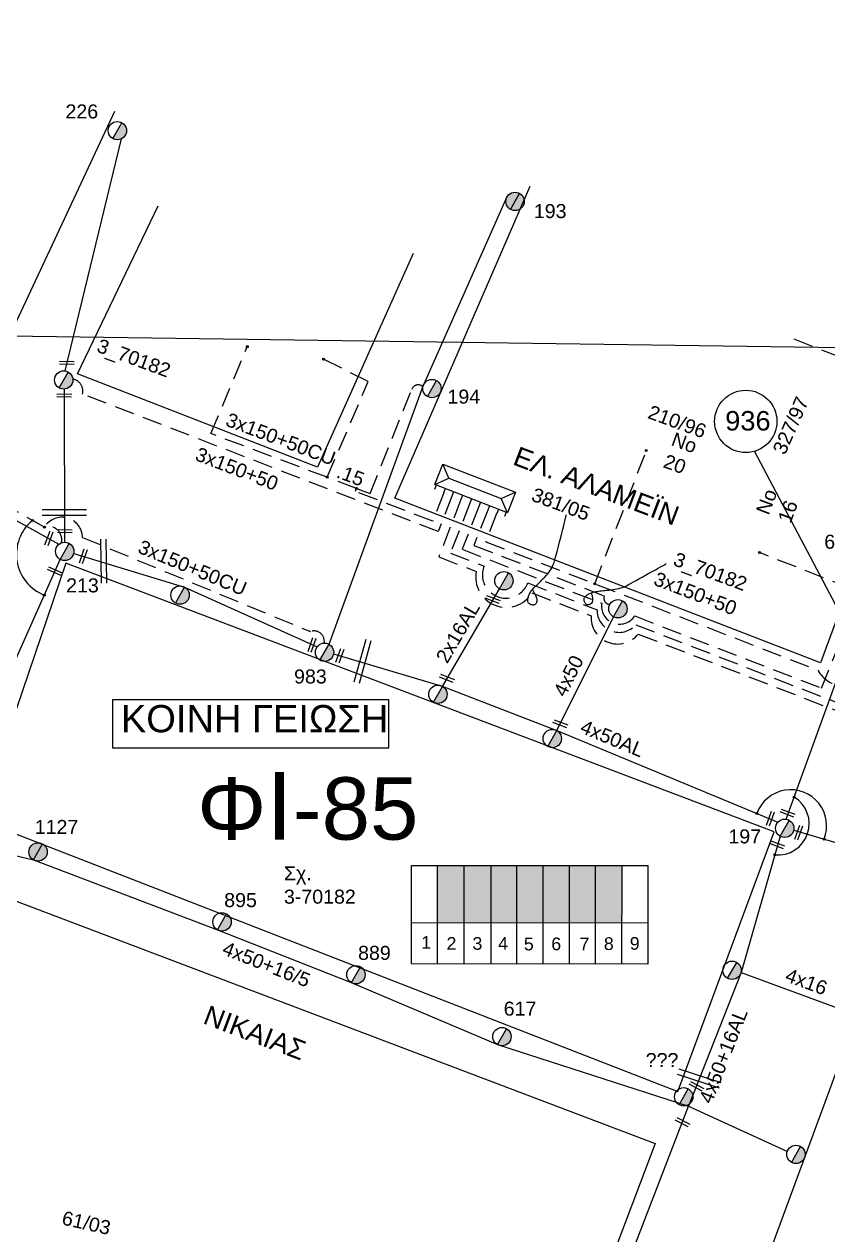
# Model space of a CAD drawing. Header units: millimetres. Extents: x 1421 to 7616, y 908 to 2861.
# Drawn here: x 6836.7 to 6939.9, y 2288.3 to 2443.8 of the extents above; entities that cross this region are included whole.
import ezdxf
from ezdxf.enums import TextEntityAlignment as Align

# ---------------------------------------------------------------- set-up
doc = ezdxf.new("R2010")
doc.units = ezdxf.units.MM
doc.linetypes.add('DASHED', pattern=[19.05, 12.7, -6.35])
for name, color, linetype, lineweight in [('2x16AL', 7, 'Continuous', 30), ('3x150+50', 7, 'Continuous', 30), ('3x150+50 XLPE', 7, 'SYN_LINE', 30), ('3x150+70', 7, 'Continuous', 30), ('3x65+38+23_5', 7, 'Continuous', 30), ('4x13', 7, 'Continuous', 30), ('4x16', 7, 'Continuous', 30), ('4x50', 7, 'Continuous', 30), ('4x50+16', 7, 'Continuous', 30), ('4x50+16_5', 7, 'Continuous', 30), ('Άγνωστα', 7, 'Continuous', 30), ('Γυμνά εναέρια ΧΤ (3Φ) 4x50AL', 7, 'Continuous', 30), ('Γυμνά εναέρια ΧΤ και ΦΟΠ (3Φ)   4x50+16AL', 7, 'Continuous', 30), ('Καλώδια ΧΤ   3x150+50CU', 7, 'DASHED', 30), ('Καλώδια ΧΤ   3x150AL+50CU', 7, 'DASHED', 30), ('Συνεστραμμένα ΧΤ   3x70+54.6+25 AL', 7, 'SYN_LINE', 30), ('Υπόγεια Καλώδια Δικτύου ΧΤ   .15', 7, 'DASHED', 30)]:
    doc.layers.add(name, color=color, linetype=linetype, lineweight=lineweight)
for name, color, linetype in [('Pillar OTE', 7, 'Continuous'), ('TEXT ΚΑΛΩΔΙΩΝ', 7, 'Continuous'), ('ΑΓΝΩΣΤΟ ΕΝΑΕΡΙΟ ΚΑΛΩΔΙΟ', 7, 'Continuous'), ('ΑΓΝΩΣΤΟ ΥΠΟΓΕΙΟ ΚΑΛΩΔΙΟ', 7, 'DASHED'), ('Επιγραφές - Σχήματα', 7, 'Continuous'), ('Μηχανική τομή', 7, 'Continuous'), ('Στύλος Ξύλινος', 7, 'Continuous'), ('Στύλος Ξύλινος @ 1', 7, 'Continuous'), ('Στύλος ΦΜ', 7, 'Continuous'), ('Στύλος ΦΜ @ 1', 7, 'Continuous'), ('Συνδέσεις', 7, 'Continuous'), ('Τομή', 7, 'Continuous'), ('Υποσταθμός πόλεως', 7, 'Continuous'), ('Υπόβαθρο ΔΕΗ', 7, 'Continuous')]:
    doc.layers.add(name, color=color, linetype=linetype)
doc.styles.add('arial', font='ARIAL.TTF')
doc.styles.get("Standard").update_dxf_attribs({"font": 'ARIAL.TTF', "height": 1.8})
doc.linetypes.add('SYN_LINE', pattern='A,0.5,-0.0001,["/\\/\\/\\/",Standard,S=0.1,R=0,X=0,Y=-0.05],-0.25', length=0.7501)

# ---------------------------------------------------------------- blocks, each defined once
blk = doc.blocks.new('ΥΠΑΡΧΩΝ ΤΣΙΜΕΝΤΕΝΙΟΣ ΣΤΥΛΟΣ')
at = {"layer": 'Στύλος ΦΜ'}
blk.add_hatch(color=7, dxfattribs=at).paths.add_polyline_path([(-1.29, -2.28, 0.574793), (2.62, 0, 0.268822), (1.3, 2.27)])
at = {"layer": 'Στύλος ΦΜ', "color": 7}
blk.add_line((-1.29, -2.28), (1.3, 2.27), dxfattribs=at)
blk.add_circle((0, 0), 2.62, dxfattribs=at)
at = {"layer": 'Στύλος ΦΜ', "flags": 4}
for tag, p in [('ΑΡΙΘΜΟΣ', (-4.68, 8.05)), ('ΤΥΠΟΣ', (-4.91, 3.03))]:
    blk.add_attdef(tag, p, '', height=4, dxfattribs=at)
blk = doc.blocks.new('ΥΠΑΡΧΩΝ ΞΥΛΙΝΟΣ ΣΤΥΛΟΣ')
at = {"layer": 'Στύλος Ξύλινος'}
h = blk.add_hatch(color=7, dxfattribs=at)
h.paths.add_polyline_path([(-2.62, 0, 0.270008), (-1.29, -2.28), (1.3, 2.27, 0.576266)])
h.paths.add_polyline_path([(-1.29, -2.28, 0.574793), (2.62, 0, 0.268822), (1.3, 2.27)])
at = {"layer": 'Στύλος Ξύλινος', "color": 7}
blk.add_line((-1.29, -2.28), (1.3, 2.27), dxfattribs=at)
blk.add_circle((0, 0), 2.62, dxfattribs=at)
at = {"layer": 'Στύλος Ξύλινος', "color": 1, "flags": 4}
for tag, p in [('ΑΡΙΘΜΟΣ', (-4.91, 8.6)), ('ΤΥΠΟΣ', (-4.85, 3.39))]:
    blk.add_attdef(tag, p, '', height=4, dxfattribs=at)
blk = doc.blocks.new('ΥΠΟΣΤΑΘΜΟΣ ΠΟΛΕΩΣ 9 ΑΝΑΧΩΡΗΣΕΩΝ')
at = {"layer": 'Υποσταθμός πόλεως', "ltscale": 40}
for p, q in [((-9.63, -2.82), (-9.63, -4)), ((-7.12, -2.82), (-7.12, -4)), ((-4.84, -2.82), (-4.84, -4)), ((-2.36, -2.82), (-2.36, -4)), ((0.09, -2.82), (0.09, -4)), ((2.55, -2.82), (2.55, -4)), ((5.02, -2.82), (5.02, -4)), ((7.48, -2.82), (7.48, -4)), ((9.61, -2.82), (9.61, -4))]:
    blk.add_line(p, q, dxfattribs=at)
blk.add_lwpolyline([(-10.02, 2.82), (10.02, 2.82), (10.02, -2.82), (-10.02, -2.82)], close=True, dxfattribs=at)
for points in [[(-7.21, 0), (-10.02, 2.82)], [(-10.02, -2.82), (-7.21, 0)], [(-7.21, 0), (7.21, 0)], [(7.21, 0), (10.02, 2.82)], [(10.02, -2.82), (7.21, 0)]]:
    blk.add_lwpolyline(points, dxfattribs=at)
at = {"layer": 'Υποσταθμός πόλεως', "linetype": 'SYN_LINE', "ltscale": 40, "flags": 1}
for tag, p in [('ΜΕΤΑΣΧΗΜΑΤΙΣΜΟΣ', (10.79, 1.71)), ('ΙΣΧΥΣ', (10.77, -1.08)), ('ΑΡΙΘΜΟΣ', (10.89, -3.8))]:
    blk.add_attdef(tag, p, '', height=1.8, dxfattribs=at)
blk = doc.blocks.new('_ΣΥΝΔΕΣΗ')
at = {"layer": 'Συνδέσεις', "linetype": 'SYN_LINE', "ltscale": 40}
blk.add_hatch(color=256, dxfattribs=at).paths.add_polyline_path([(0.5, -0.01, 1), (-0.5, -0.01, 1)])
at = {"layer": 'Συνδέσεις'}
blk.add_circle((0, -0.01), 0.5, dxfattribs=at)
blk = doc.blocks.new('ΜΗΧΑΝΙΚΗ ΤΟΜΗ')
at = {"layer": 'Μηχανική τομή', "ltscale": 40}
for p, q in [((-3.79, 1.21), (3.79, 1.21)), ((3.79, -0.34), (-3.79, -0.34))]:
    blk.add_line(p, q, dxfattribs=at)
blk = doc.blocks.new('ΤΟΜΗ')
at = {"layer": 'Τομή', "ltscale": 40}
for p, q in [((11.33, -0.65), (-11.4, -0.65)), ((11.33, -3.42), (-11.4, -3.42))]:
    blk.add_line(p, q, dxfattribs=at)

msp = doc.modelspace()

# ---------------------------------------------------------------- hatches: boundary and pattern name
at = {"layer": 'Καλώδια ΧΤ   3x150AL+50CU', "linetype": 'DASHED', "lineweight": -3, "ltscale": 0.2}
h = msp.add_hatch(color=6, dxfattribs=at)
h.dxf.hatch_style = 1
h.paths.add_polyline_path([(6893.19, 2335.76), (6889.75, 2335.76), (6889.75, 2328.4), (6893.19, 2328.4)])
h = msp.add_hatch(color=133, dxfattribs=at)
h.dxf.hatch_style = 1
h.paths.add_polyline_path([(6893.19, 2328.4), (6896.63, 2328.39), (6896.63, 2335.76), (6893.19, 2335.76)])
h = msp.add_hatch(color=30, dxfattribs=at)
h.dxf.hatch_style = 1
h.paths.add_polyline_path([(6899.93, 2335.76), (6896.63, 2335.76), (6896.63, 2328.39), (6899.93, 2328.39)])
h = msp.add_hatch(color=5, dxfattribs=at)
h.dxf.hatch_style = 1
h.paths.add_polyline_path([(6899.93, 2328.39), (6903.31, 2328.39), (6903.31, 2335.76), (6899.93, 2335.76)])
h = msp.add_hatch(color=62, dxfattribs=at)
h.dxf.hatch_style = 1
h.paths.add_polyline_path([(6903.31, 2328.39), (6906.71, 2328.38), (6906.71, 2335.76), (6903.31, 2335.76)])
h = msp.add_hatch(color=85, dxfattribs=at)
h.dxf.hatch_style = 1
h.paths.add_polyline_path([(6910.05, 2328.38), (6910.05, 2335.76), (6906.71, 2335.76), (6906.71, 2328.38)])
h = msp.add_hatch(color=2, dxfattribs=at)
h.dxf.hatch_style = 1
h.paths.add_polyline_path([(6913.44, 2335.76), (6910.05, 2335.76), (6910.05, 2328.38), (6913.44, 2328.38)])

# ---------------------------------------------------------------- linework, layer by layer
at = {"layer": '2x16AL', "color": 5, "lineweight": -3, "ltscale": 0.1}
msp.add_lwpolyline([(6890.38, 2358.75), (6897.69, 2371.28)], dxfattribs=at)
at = {"layer": '3x150+50', "color": 7, "linetype": 'DASHED', "lineweight": -3, "ltscale": 0.2}
msp.add_lwpolyline([(6935.51, 2403.37), (6952.99, 2396.58), (6951.46, 2392.14, 0.802332), (6950.41, 2390.83, -1.751033)], format="xyb", dxfattribs=at)
at = {"layer": '3x150+50', "color": 133, "linetype": 'DASHED', "lineweight": -3, "ltscale": 0.2}
msp.add_lwpolyline([(6891.6, 2383.18), (6889.84, 2378.62), (6844.16, 2396.29, 0.439609), (6842.92, 2398.21)], format="xyb", dxfattribs=at)
at = {"layer": '3x150+50', "color": 6, "linetype": 'DASHED', "lineweight": -3, "ltscale": 0.2}
msp.add_lwpolyline([(6895.05, 2381.84), (6892.92, 2376.36), (6910.84, 2369.43, 0.809507), (6915.07, 2367.79), (6939.06, 2358.51), (6944.31, 2371.58, 0.981391), (6946.61, 2374.93)], format="xyb", dxfattribs=at)
at = {"layer": '3x150+50', "color": 5, "linetype": 'DASHED', "lineweight": -3, "ltscale": 0.2}
msp.add_lwpolyline([(6896.2, 2381.4), (6894.43, 2376.85), (6911.17, 2370.37, 0.516507), (6911.87, 2369.27)], format="xyb", dxfattribs=at)
at = {"layer": '3x150+50', "color": 62, "linetype": 'DASHED', "lineweight": -3, "ltscale": 0.2}
msp.add_lwpolyline([(6897.34, 2380.95), (6895.94, 2377.33), (6938.58, 2360.84, 0.507164), (6945.48, 2360.12), (6946.08, 2361.89)], format="xyb", dxfattribs=at)
at = {"layer": '3x150+50 XLPE', "color": 2, "linetype": 'DASHED', "lineweight": -3, "ltscale": 0.2}
msp.add_lwpolyline([(6892.76, 2382.73), (6889.91, 2375.38), (6894.72, 2373.52, 0.831578), (6901.88, 2370.75), (6909.48, 2367.81, 0.735317), (6915.53, 2365.47), (6951.5, 2351.56), (6955.49, 2354.27), (6961.83, 2371.69, 0.802715), (6964.09, 2377.73), (6965.48, 2381.5, 0.927885), (6967.28, 2386.72), (6976.46, 2411.05), (6990.43, 2407.42)], format="xyb", dxfattribs=at)
at = {"layer": '3x150+50 XLPE', "color": 62, "linetype": 'DASHED', "lineweight": -3, "ltscale": 0.2}
msp.add_lwpolyline([(6909.95, 2371.92), (6916.56, 2389.02)], dxfattribs=at)
at = {"layer": '3x150+50 XLPE', "color": 85, "linetype": 'DASHED', "lineweight": -3, "ltscale": 0.2}
msp.add_lwpolyline([(6893.9, 2382.29), (6891.41, 2375.87), (6895.72, 2374.2, 1.009102), (6901.34, 2372.03), (6910.24, 2368.59, 0.701157), (6915.22, 2366.66), (6954.97, 2351.29), (6956, 2352.57), (6983.55, 2342.5, 0.333431), (6987.75, 2340.86), (6990.44, 2339.99)], format="xyb", dxfattribs=at)
at = {"layer": '3x150+70', "color": 2, "linetype": 'DASHED', "lineweight": -3, "ltscale": 0.2}
msp.add_lwpolyline([(6841.46, 2377.18, 0.592147), (6839.27, 2379.19), (6808.6, 2396.45), (6783.72, 2407.63), (6792.52, 2422.35)], format="xyb", dxfattribs=at)
at = {"layer": '3x65+38+23_5', "color": 30, "lineweight": -3, "ltscale": 0.1}
msp.add_lwpolyline([(6875.82, 2364.15), (6887.88, 2397.21), (6898.71, 2421.65)], dxfattribs=at)
at = {"layer": '4x13', "color": 5, "lineweight": -3, "ltscale": 0.1}
msp.add_lwpolyline([(6935.49, 2340.27), (6969.66, 2330.22), (6987.79, 2322.7)], dxfattribs=at)
at = {"layer": '4x16', "color": 6, "lineweight": -3, "ltscale": 0.1}
msp.add_lwpolyline([(6928.72, 2321.99), (6941.42, 2317.33)], dxfattribs=at)
at = {"layer": '4x50', "color": 5, "lineweight": -3, "ltscale": 0.1}
msp.add_lwpolyline([(6905.08, 2353.08), (6912.33, 2367.69)], dxfattribs=at)
at = {"layer": '4x50+16', "color": 6, "linetype": 'DASHED', "lineweight": -3, "ltscale": 0.2}
msp.add_lwpolyline([(6945.74, 2367.7), (6946.42, 2369.89), (6931.1, 2375.94)], dxfattribs=at)
at = {"layer": '4x50+16_5', "color": 30, "lineweight": -3, "ltscale": 0.1}
msp.add_lwpolyline([(6822.27, 2340.14), (6837.88, 2336.46), (6861.5, 2327.48), (6878.68, 2320.7), (6897.44, 2312.74), (6921.96, 2304.82), (6934.67, 2299.02)], dxfattribs=at)
at = {"layer": 'Pillar OTE', "lineweight": -3, "ltscale": 40}
for points in [[(6886.42, 2323.12), (6886.42, 2335.76), (6916.76, 2335.76), (6916.75, 2323.09), (6886.42, 2323.12)], [(6889.75, 2323.12), (6889.75, 2335.76)], [(6893.19, 2323.11), (6893.19, 2335.76)], [(6896.63, 2323.11), (6896.63, 2335.76)], [(6899.93, 2323.11), (6899.93, 2335.76)], [(6903.31, 2323.1), (6903.31, 2335.76)], [(6906.71, 2323.1), (6906.71, 2335.76)], [(6910.05, 2323.1), (6910.05, 2335.76)], [(6913.43, 2323.09), (6913.44, 2335.76)], [(6886.42, 2328.4), (6916.76, 2328.37)]]:
    msp.add_lwpolyline(points, dxfattribs=at)
at = {"layer": 'Άγνωστα', "lineweight": -3}
for points in [[(6901.93, 2371.19), (6902.17, 2370.77), (6902.34, 2370.42), (6902.44, 2370.13), (6902.49, 2369.9), (6902.5, 2369.71), (6902.48, 2369.57), (6902.44, 2369.46), (6902.38, 2369.38), (6902.33, 2369.31), (6902.27, 2369.26), (6902.21, 2369.22), (6902.16, 2369.2), (6902.1, 2369.18), (6902.04, 2369.18), (6901.98, 2369.19), (6901.91, 2369.2), (6901.84, 2369.22), (6901.77, 2369.24), (6901.7, 2369.27), (6901.63, 2369.31), (6901.57, 2369.35), (6901.51, 2369.4), (6901.45, 2369.45), (6901.41, 2369.51), (6901.38, 2369.57), (6901.35, 2369.64), (6901.34, 2369.71), (6901.33, 2369.79), (6901.33, 2369.87), (6901.34, 2369.95), (6901.36, 2370.04), (6901.38, 2370.14), (6901.41, 2370.23), (6901.44, 2370.33), (6901.48, 2370.44), (6901.52, 2370.54), (6901.58, 2370.65), (6901.64, 2370.76), (6901.71, 2370.87), (6901.79, 2370.98), (6901.88, 2371.1), (6901.98, 2371.22), (6902.09, 2371.34), (6902.21, 2371.47), (6902.34, 2371.6), (6902.49, 2371.74), (6902.64, 2371.89), (6902.8, 2372.05), (6902.97, 2372.23), (6903.15, 2372.41), (6903.33, 2372.59), (6903.52, 2372.79), (6903.7, 2372.98), (6903.87, 2373.18), (6904.03, 2373.38), (6904.18, 2373.57), (6904.3, 2373.77), (6904.42, 2373.96), (6904.52, 2374.17), (6904.62, 2374.41), (6904.72, 2374.67), (6904.81, 2374.98), (6904.92, 2375.33), (6905.03, 2375.75), (6905.16, 2376.23), (6905.29, 2376.75), (6905.43, 2377.3), (6905.57, 2377.87), (6905.71, 2378.42), (6905.84, 2378.94), (6905.96, 2379.41), (6906.05, 2379.81), (6906.13, 2380.12), (6906.19, 2380.36), (6906.23, 2380.53), (6906.26, 2380.65), (6906.28, 2380.71), (6906.29, 2380.75), (6906.29, 2380.76), (6906.29, 2380.76)], [(6909.5, 2370.8), (6909.59, 2370.37), (6909.63, 2370.02), (6909.63, 2369.76), (6909.59, 2369.56), (6909.52, 2369.42), (6909.43, 2369.33), (6909.33, 2369.27), (6909.24, 2369.24), (6909.15, 2369.22), (6909.08, 2369.22), (6909.01, 2369.23), (6908.95, 2369.24), (6908.9, 2369.27), (6908.85, 2369.31), (6908.8, 2369.35), (6908.76, 2369.4), (6908.72, 2369.46), (6908.68, 2369.52), (6908.64, 2369.59), (6908.61, 2369.66), (6908.59, 2369.73), (6908.57, 2369.81), (6908.56, 2369.88), (6908.56, 2369.95), (6908.57, 2370.02), (6908.6, 2370.09), (6908.63, 2370.16), (6908.68, 2370.22), (6908.73, 2370.28), (6908.79, 2370.35), (6908.86, 2370.41), (6908.93, 2370.46), (6909.02, 2370.52), (6909.1, 2370.58), (6909.2, 2370.63), (6909.3, 2370.69), (6909.41, 2370.74), (6909.53, 2370.78), (6909.65, 2370.83), (6909.79, 2370.86), (6909.93, 2370.9), (6910.08, 2370.93), (6910.24, 2370.95), (6910.42, 2370.98), (6910.6, 2371), (6910.8, 2371.02), (6911.01, 2371.04), (6911.24, 2371.07), (6911.48, 2371.09), (6911.74, 2371.12), (6912, 2371.15), (6912.26, 2371.19), (6912.52, 2371.23), (6912.78, 2371.28), (6913.03, 2371.33), (6913.27, 2371.39), (6913.49, 2371.46), (6913.7, 2371.54), (6913.91, 2371.63), (6914.13, 2371.74), (6914.37, 2371.86), (6914.62, 2372), (6914.92, 2372.16), (6915.25, 2372.35), (6915.62, 2372.56), (6916.03, 2372.79), (6916.46, 2373.03), (6916.9, 2373.27), (6917.32, 2373.5), (6917.72, 2373.72), (6918.08, 2373.92), (6918.39, 2374.09), (6918.63, 2374.22), (6918.81, 2374.32), (6918.94, 2374.4), (6919.03, 2374.44), (6919.08, 2374.47), (6919.11, 2374.49), (6919.12, 2374.49), (6919.12, 2374.49)]]:
    msp.add_lwpolyline(points, dxfattribs=at)
at = {"layer": 'ΑΓΝΩΣΤΟ ΕΝΑΕΡΙΟ ΚΑΛΩΔΙΟ', "color": 30, "lineweight": -3, "ltscale": 0.1}
msp.add_lwpolyline([(6843.03, 2375.82), (6857.28, 2371.49), (6874.29, 2363.83)], dxfattribs=at)
at = {"layer": 'ΑΓΝΩΣΤΟ ΥΠΟΓΕΙΟ ΚΑΛΩΔΙΟ', "color": 30, "lineweight": -3, "ltscale": 0.2}
for points in [[(6875.58, 2385.6), (6880.86, 2397.9), (6875.11, 2400.76)], [(6890.54, 2383.59), (6889.14, 2379.97), (6879.21, 2383.8), (6879.36, 2384.18)]]:
    msp.add_lwpolyline(points, dxfattribs=at)
msp.add_lwpolyline([(6881.1, 2383.53), (6886.46, 2396.92, -0.554811), (6887.88, 2397.21, -1.834363)], format="xyb", dxfattribs=at)
at = {"layer": 'Γυμνά εναέρια ΧΤ (3Φ) 4x50AL', "color": 5, "lineweight": -3, "ltscale": 0.1}
msp.add_lwpolyline([(6876.39, 2362.91), (6890.34, 2358.77), (6905.08, 2353.08), (6933.46, 2341.31)], dxfattribs=at)
at = {"layer": 'Γυμνά εναέρια ΧΤ και ΦΟΠ (3Φ)   4x50+16AL', "color": 133, "lineweight": -3, "ltscale": 0.1}
for points in [[(6841.94, 2399.26), (6849.19, 2429.08)], [(6841.88, 2377.26), (6841.84, 2396.92)]]:
    msp.add_lwpolyline(points, dxfattribs=at)
at = {"layer": 'Γυμνά εναέρια ΧΤ και ΦΟΠ (3Φ)   4x50+16AL', "color": 6, "lineweight": -3, "ltscale": 0.1}
for points in [[(6934.51, 2341.69), (6946.71, 2375.31), (6951.8, 2389.19), (6958.13, 2405.47)], [(6933.76, 2339.5), (6928.72, 2321.99), (6921.96, 2304.82)]]:
    msp.add_lwpolyline(points, dxfattribs=at)
at = {"layer": 'Γυμνά εναέρια ΧΤ και ΦΟΠ (3Φ)   4x50+16AL', "color": 2, "lineweight": -3, "ltscale": 0.1}
msp.add_lwpolyline([(6820.77, 2315.28), (6822.27, 2340.14), (6834.1, 2358.86), (6841.3, 2375.06)], dxfattribs=at)
at = {"layer": 'Γυμνά εναέρια ΧΤ και ΦΟΠ (3Φ)   4x50+16AL', "color": 30, "lineweight": -3, "ltscale": 0.1}
msp.add_lwpolyline([(6901.82, 2254.71), (6911.4, 2277.41), (6921.96, 2304.82)], dxfattribs=at)
at = {"layer": 'Επιγραφές - Σχήματα', "color": 173, "lineweight": -3}
msp.add_lwpolyline([(6848, 2350.85), (6883.51, 2350.85), (6883.51, 2357.03), (6848, 2357.03)], close=True, dxfattribs=at)
at = {"layer": 'Καλώδια ΧΤ   3x150+50CU', "color": 30, "lineweight": -3, "ltscale": 0.2}
for points in [[(6860.65, 2391.21), (6865.32, 2402.37)], [(6875.58, 2385.6), (6860.65, 2391.21)]]:
    msp.add_lwpolyline(points, dxfattribs=at)
at = {"layer": 'Καλώδια ΧΤ   3x150+50CU', "color": 2, "lineweight": -3, "ltscale": 0.2}
msp.add_lwpolyline([(6839.27, 2379.19, -0.755338), (6844.16, 2377.88), (6873.43, 2365.79, -0.576795), (6875.2, 2364.31, -9.562457)], format="xyb", dxfattribs=at)
at = {"layer": 'Συνεστραμμένα ΧΤ   3x70+54.6+25 AL', "color": 30, "linetype": 'SYN_LINE', "lineweight": -3, "ltscale": 15}
msp.add_lwpolyline([(6781, 2407.33), (6797.22, 2400.54), (6807.3, 2395.8), (6841.14, 2377)], dxfattribs=at)
at = {"layer": 'Υπόβαθρο ΔΕΗ', "lineweight": -3, "ltscale": 0.1}
for points in [[(6612.67, 2844.04), (6593.15, 2407.14), (7543.84, 2393.82)], [(6848.26, 2432.58), (6834.39, 2402.93), (6805.5, 2417.11), (6809.7, 2424.9)], [(6958.16, 2413.76), (6938.94, 2361.78), (6884.28, 2382.92), (6901.65, 2423.01)], [(6886.62, 2414.35), (6874.32, 2386.91), (6843.53, 2398.89), (6853.9, 2420.47)], [(6940.36, 2245.33), (6920.21, 2252.98), (6950.22, 2334.37), (6987.15, 2321.07), (6998.2, 2269.79), (6969.25, 2262.38), (6940.36, 2245.33)]]:
    msp.add_lwpolyline(points, dxfattribs=at)
at = {"layer": 'Υπόβαθρο ΔΕΗ', "lineweight": -3}
msp.add_lwpolyline([(6943.63, 2363.99), (6930.47, 2388.95)], dxfattribs=at)
at = {"layer": 'Υπόβαθρο ΔΕΗ', "lineweight": -3, "ltscale": 0.1}
for points in [[(6842.03, 2374.57), (6830.8, 2341.67), (6920.61, 2306.72), (6932.96, 2340.08)], [(6808.1, 2276.22), (6828.3, 2333.94), (6917.69, 2300.02), (6900.92, 2255.7)]]:
    msp.add_lwpolyline(points, close=True, dxfattribs=at)
at = {"layer": 'Υπόβαθρο ΔΕΗ', "lineweight": -3}
msp.add_circle((6929.33, 2392.78), 4, dxfattribs=at)
for centre, radius, start, end in [((6841.3, 2375.71), 5.62, 129.3839, 248.7089), ((6935.1, 2340.85), 4.62, 338.1238, 159.9446), ((6933.48, 2341.1), 4, 264.1951, 58.9382)]:
    msp.add_arc(centre, radius, start, end, dxfattribs=at)
at = {"layer": 'Υπόγεια Καλώδια Δικτύου ΧΤ   .15', "color": 30, "lineweight": -3, "ltscale": 0.2}
for points in [[(6879.36, 2384.18), (6875.58, 2385.6)], [(6879.36, 2384.18), (6881.1, 2383.53)]]:
    msp.add_lwpolyline(points, dxfattribs=at)

# ---------------------------------------------------------------- block references
at = {"layer": 'Μηχανική τομή', "lineweight": -3}
for p, xscale, yscale, zscale, rotation in [((6842.14, 2400.2), 0.2499999999999679, 0.2499999999999679, 0.2499999999999679, 358.2836341278995), ((6841.82, 2395.99), 0.2499999999999679, 0.2499999999999679, 0.2499999999999679, 358.2836341278995), ((6841.89, 2378.57), 0.2499999999999679, 0.2499999999999679, 0.2499999999999679, 358.2836341278995), ((6839.75, 2377.79), 0.2499999999999679, 0.2499999999999679, 0.2499999999999679, 249.5308041689858), ((6844.16, 2375.5), 0.249999999999968, 0.249999999999968, 0.249999999999968, 250.6093272368996), ((6840.56, 2373.45), 0.2499999999999679, 0.2499999999999679, 0.2499999999999679, 336.2621287700493), ((6896.8, 2369.81), 0.2499999999999679, 0.2499999999999679, 0.2499999999999679, 339.2935578334797), ((6873.52, 2364.1), 0.2499999999999679, 0.2499999999999679, 0.2499999999999679, 250.2445668244449), ((6877.1, 2362.71), 0.2499999999999679, 0.2499999999999679, 0.2499999999999679, 250.2445668244449), ((6890.92, 2359.68), 0.2499999999999679, 0.2499999999999679, 0.2499999999999679, 339.2935578334797), ((6905.49, 2353.85), 0.2499999999999679, 0.2499999999999679, 0.2499999999999679, 339.2935578334797), ((6932.39, 2341.79), 0.2499999999999679, 0.2499999999999679, 0.2499999999999679, 250.2445668244449), ((6934.66, 2342.37), 0.2499999999999679, 0.2499999999999679, 0.2499999999999679, 339.2935578334797), ((6936.03, 2340), 0.2499999999999679, 0.2499999999999679, 0.2499999999999679, 250.2445668244449), ((6933.33, 2338.31), 0.2499999999999679, 0.2499999999999679, 0.2499999999999679, 339.2935578334797), ((6923.05, 2307.47), 0.2499999999999679, 0.2499999999999679, 0.2499999999999679, 152.0140779893929), ((6921.26, 2302.87), 0.2499999999999679, 0.2499999999999679, 0.2499999999999679, 152.0140779893929)]:
    msp.add_blockref('ΜΗΧΑΝΙΚΗ ΤΟΜΗ', p, dxfattribs=dict(at, xscale=xscale, yscale=yscale, zscale=zscale, rotation=rotation))
at = {"layer": 'Στύλος Ξύλινος @ 1', "lineweight": -3, "ltscale": 40}
ref = msp.add_blockref('ΥΠΑΡΧΩΝ ΞΥΛΙΝΟΣ ΣΤΥΛΟΣ', (6899.71, 2421.03), dxfattribs=dict(at, xscale=0.4499999999998181, yscale=0.4499999999998181, zscale=0.4499999999998181))
ref.add_attrib('ΑΡΙΘΜΟΣ', '193', (6902.12, 2418.89), dxfattribs={"layer": 'Στύλος Ξύλινος', "height": 1.8, "flags": 4})
ref = msp.add_blockref('ΥΠΑΡΧΩΝ ΞΥΛΙΝΟΣ ΣΤΥΛΟΣ', (6838.46, 2337.49), dxfattribs=dict(at, xscale=0.4499999999998181, yscale=0.4499999999998181, zscale=0.4499999999998181))
ref.add_attrib('ΑΡΙΘΜΟΣ', '1127', (6838.03, 2339.79), dxfattribs={"layer": 'Στύλος Ξύλινος', "height": 1.8, "flags": 4})
at = {"layer": 'Στύλος ΦΜ @ 1', "lineweight": -3, "ltscale": 40}
ref = msp.add_blockref('ΥΠΑΡΧΩΝ ΤΣΙΜΕΝΤΕΝΙΟΣ ΣΤΥΛΟΣ', (6848.64, 2430.12), dxfattribs=dict(at, xscale=0.4499999999998181, yscale=0.4499999999998181, zscale=0.4499999999998181))
ref.add_attrib('ΑΡΙΘΜΟΣ', '226', (6841.98, 2431.69), dxfattribs={"layer": 'Στύλος ΦΜ', "height": 1.8, "flags": 4})
at = {"layer": 'Στύλος ΦΜ @ 1', "lineweight": -3, "ltscale": 40, "xscale": 0.4499999999998181, "yscale": 0.4499999999998181, "zscale": 0.4499999999998181}
for p in [(6841.75, 2398.1), (6898.27, 2372.31), (6856.69, 2370.47), (6912.91, 2368.71), (6889.8, 2357.73), (6904.49, 2352.05), (6927.58, 2322.28), (6935.78, 2298.64)]:
    msp.add_blockref('ΥΠΑΡΧΩΝ ΤΣΙΜΕΝΤΕΝΙΟΣ ΣΤΥΛΟΣ', p, dxfattribs=at)
at = {"layer": 'Στύλος ΦΜ @ 1', "lineweight": -3, "ltscale": 40}
ref = msp.add_blockref('ΥΠΑΡΧΩΝ ΤΣΙΜΕΝΤΕΝΙΟΣ ΣΤΥΛΟΣ', (6889.04, 2397), dxfattribs=dict(at, xscale=0.4499999999998181, yscale=0.4499999999998181, zscale=0.4499999999998181))
ref.add_attrib('ΑΡΙΘΜΟΣ', '194', (6891.03, 2395.06), dxfattribs={"layer": 'Στύλος ΦΜ', "height": 1.8, "flags": 4})
ref = msp.add_blockref('ΥΠΑΡΧΩΝ ΤΣΙΜΕΝΤΕΝΙΟΣ ΣΤΥΛΟΣ', (6945.54, 2375.42), dxfattribs=dict(at, xscale=0.4499999999998181, yscale=0.4499999999998181, zscale=0.4499999999998181))
ref.add_attrib('ΑΡΙΘΜΟΣ', '683', (6939.41, 2376.43), dxfattribs={"layer": 'Στύλος ΦΜ', "height": 1.8, "flags": 4})
ref = msp.add_blockref('ΥΠΑΡΧΩΝ ΤΣΙΜΕΝΤΕΝΙΟΣ ΣΤΥΛΟΣ', (6841.88, 2376.08), dxfattribs=dict(at, xscale=0.4499999999998181, yscale=0.4499999999998181, zscale=0.4499999999998181))
ref.add_attrib('ΑΡΙΘΜΟΣ', '213', (6842.06, 2370.82), dxfattribs={"layer": 'Στύλος ΦΜ', "height": 1.8, "flags": 4})
ref = msp.add_blockref('ΥΠΑΡΧΩΝ ΤΣΙΜΕΝΤΕΝΙΟΣ ΣΤΥΛΟΣ', (6875.24, 2363.13), dxfattribs=dict(at, xscale=0.4499999999998181, yscale=0.4499999999998181, zscale=0.4499999999998181))
ref.add_attrib('ΑΡΙΘΜΟΣ', '983', (6871.33, 2359.12), dxfattribs={"layer": 'Στύλος ΦΜ', "height": 1.8, "flags": 4})
ref = msp.add_blockref('ΥΠΑΡΧΩΝ ΤΣΙΜΕΝΤΕΝΙΟΣ ΣΤΥΛΟΣ', (6934.34, 2340.52), dxfattribs=dict(at, xscale=0.4499999999998181, yscale=0.4499999999998181, zscale=0.4499999999998181))
ref.add_attrib('ΑΡΙΘΜΟΣ', '197', (6927.1, 2338.58), dxfattribs={"layer": 'Στύλος ΦΜ', "height": 1.8, "flags": 4})
ref = msp.add_blockref('ΥΠΑΡΧΩΝ ΤΣΙΜΕΝΤΕΝΙΟΣ ΣΤΥΛΟΣ', (6862.08, 2328.5), dxfattribs=dict(at, xscale=0.4499999999998181, yscale=0.4499999999998181, zscale=0.4499999999998181))
ref.add_attrib('ΑΡΙΘΜΟΣ', '895', (6862.36, 2330.4), dxfattribs={"layer": 'Στύλος ΦΜ', "height": 1.8, "flags": 4})
ref = msp.add_blockref('ΥΠΑΡΧΩΝ ΤΣΙΜΕΝΤΕΝΙΟΣ ΣΤΥΛΟΣ', (6879.27, 2321.72), dxfattribs=dict(at, xscale=0.4499999999998181, yscale=0.4499999999998181, zscale=0.4499999999998181))
ref.add_attrib('ΑΡΙΘΜΟΣ', '889', (6879.55, 2323.62), dxfattribs={"layer": 'Στύλος ΦΜ', "height": 1.8, "flags": 4})
ref = msp.add_blockref('ΥΠΑΡΧΩΝ ΤΣΙΜΕΝΤΕΝΙΟΣ ΣΤΥΛΟΣ', (6898.02, 2313.76), dxfattribs=dict(at, xscale=0.4499999999998181, yscale=0.4499999999998181, zscale=0.4499999999998181))
ref.add_attrib('ΑΡΙΘΜΟΣ', '617', (6898.25, 2316.46), dxfattribs={"layer": 'Στύλος ΦΜ', "height": 1.8, "flags": 4})
ref = msp.add_blockref('ΥΠΑΡΧΩΝ ΤΣΙΜΕΝΤΕΝΙΟΣ ΣΤΥΛΟΣ', (6921.37, 2306.03), dxfattribs=dict(at, xscale=0.4499999999998181, yscale=0.4499999999998181, zscale=0.4499999999998181))
ref.add_attrib('ΑΡΙΘΜΟΣ', '???', (6916.48, 2309.85), dxfattribs={"layer": 'Στύλος ΦΜ', "height": 1.8, "flags": 4})
at = {"layer": 'Συνδέσεις', "lineweight": -3, "xscale": 0.25, "yscale": 0.25, "zscale": 0.25}
for p in [(6865.33, 2402.38), (6875.11, 2400.76), (6916.56, 2389.03), (6875.58, 2385.61), (6879.36, 2384.18), (6837.74, 2380.05), (6839.27, 2379.19), (6931.1, 2375.94), (6909.95, 2371.92), (6909.95, 2371.92), (6839.26, 2370.48), (6935.54, 2344.53), (6930.76, 2342.43), (6939.39, 2339.13), (6933.07, 2337.13)]:
    msp.add_blockref('_ΣΥΝΔΕΣΗ', p, dxfattribs=at)
at = {"layer": 'Τομή', "lineweight": -3, "xscale": 0.25, "yscale": 0.25, "zscale": 0.25}
msp.add_blockref('ΤΟΜΗ', (6841.85, 2381.57), dxfattribs=at)
at = {"layer": 'Τομή', "lineweight": -3, "xscale": 0.2499999999999999, "yscale": 0.2499999999999999, "zscale": 0.2499999999999999}
for p, rotation in [((6846.34, 2374.83), 90.86232596321378), ((6879.62, 2362.08), 74.41397544564761), ((6923.52, 2308.84), 342.0166874781177)]:
    msp.add_blockref('ΤΟΜΗ', p, dxfattribs=dict(at, rotation=rotation))
at = {"layer": 'Υποσταθμός πόλεως', "lineweight": -3, "xscale": 0.4999999999999999, "yscale": 0.4999999999999999, "zscale": 0.4999999999999999, "rotation": 338.8534735290177}
msp.add_blockref('ΥΠΟΣΤΑΘΜΟΣ ΠΟΛΕΩΣ 9 ΑΝΑΧΩΡΗΣΕΩΝ', (6894.58, 2384.17), dxfattribs=at)

# ---------------------------------------------------------------- texts
at = {"lineweight": -3, "ltscale": 40, "char_height": 2.5, "attachment_point": 1, "rotation": 339.1913, "style": 'arial'}
for s, insert, width in [('ΕΛ. ΑΛΑΜΕΪΝ', (6900.16, 2389.63), 26.7711), ('ΝΙΚΑΙΑΣ', (6860.39, 2317.85), 20.8587)]:
    msp.add_mtext(s, dxfattribs=dict(at, insert=insert, width=width))
at = {"lineweight": -3, "ltscale": 30, "char_height": 1.63, "width": 11.2573, "attachment_point": 1}
for s, insert in [('1', (6887.67, 2326.68)), ('2', (6890.91, 2326.55)), ('3', (6894.24, 2326.55)), ('4', (6897.54, 2326.55)), ('5', (6900.84, 2326.47)), ('6', (6904.36, 2326.49)), ('7', (6907.99, 2326.49)), ('8', (6911.11, 2326.52)), ('9', (6914.44, 2326.55))]:
    msp.add_mtext(s, dxfattribs=dict(at, insert=insert))
at = {"layer": 'TEXT ΚΑΛΩΔΙΩΝ', "lineweight": -3, "ltscale": 0.1, "style": 'arial'}
for s, rotation, p in [(' 3x150+50CU', 339.4083, (6869.3, 2390.64)), ('3x150+50', 338.8535, (6863.99, 2386.69)), ('.15', 339.4083, (6878.6, 2385.85)), (' 3x150+50CU', 337.5559, (6857.97, 2374.12)), ('3x150+50', 338.8535, (6922.87, 2370.68)), ('2x16AL', 59.7734, (6892.36, 2365.71)), ('4x50', 63.6061, (6906.56, 2360.1)), (' 4x50AL', 337.4902, (6911.88, 2352.2)), ('4x50+16/5', 338.468, (6867.79, 2323.06)), ('4x16', 339.8571, (6937.12, 2320.83)), ('4x50+16AL', 68.5193, (6926.45, 2311.3))]:
    msp.add_text(s, height=1.8, rotation=rotation, dxfattribs=at).set_placement(p, align=Align.MIDDLE_CENTER)
at = {"layer": 'Άγνωστα', "color": 7, "lineweight": -3, "char_height": 1.8, "attachment_point": 1}
for s, heights, insert, rotation in [('3_70182', [0.73], (6846.48, 2403.46), 339.7664), ('327/97', [0.73], (6932.72, 2389.11), 66.1414), ('210/96', [0.73], (6917.23, 2394.93), 339.7664), ('381/05', [0.73], (6902.29, 2384.33), 339.7664), ('3_70182', [0.73], (6920.51, 2376.04), 339.7664), ('61/03', [1.99], (6841.79, 2291.41), 347.3915)]:
    msp.add_mtext_dynamic_manual_height_columns(s, width=1.8, gutter_width=2.31, heights=heights, dxfattribs=dict(at, insert=insert, rotation=rotation))
at = {"layer": 'Άγνωστα', "color": 7, "lineweight": -3, "insert": (6926.69, 2394.11), "char_height": 2.5, "width": 4.551914400963142e-14, "attachment_point": 1}
msp.add_mtext('936', dxfattribs=at)
at = {"layer": 'Άγνωστα', "color": 7, "lineweight": -3}
note = msp.add_mtext_dynamic_manual_height_columns('No ', width=1.8, gutter_width=2.31, heights=[0.73, 0], dxfattribs=dict(at, insert=(6916.38, 2392.85), char_height=1.8, attachment_point=1, rotation=340))
for column, words in zip(note.columns.linked_columns, ['20']):
    column.text = words
note = msp.add_mtext_dynamic_manual_height_columns('No ', width=1.8, gutter_width=2.31, heights=[0.73, 0], dxfattribs=dict(at, insert=(6929.13, 2377.44), char_height=1.8, attachment_point=1, rotation=69.2647))
for column, words in zip(note.columns.linked_columns, ['16']):
    column.text = words
note = msp.add_mtext_dynamic_manual_height_columns('Σχ. ', width=1.8, gutter_width=2.31, heights=[0.73, 0], dxfattribs=dict(at, insert=(6865.92, 2335.64), char_height=1.8, attachment_point=1))
for column, words in zip(note.columns.linked_columns, ['3-70182']):
    column.text = words
at = {"layer": 'Επιγραφές - Σχήματα', "color": 173, "lineweight": -3, "insert": (6849.09, 2356.35), "char_height": 3.5, "width": 35.1311, "attachment_point": 1}
msp.add_mtext('KOINH ΓΕΙΩΣΗ', dxfattribs=at)
at = {"layer": 'Υπόβαθρο ΔΕΗ', "lineweight": -3, "insert": (6858.87, 2347.73), "char_height": 8, "width": 84.6573, "attachment_point": 1}
msp.add_mtext('Φ{\\H1.0833x;Ι}-85', dxfattribs=at)

doc.saveas('drawing.dxf')
